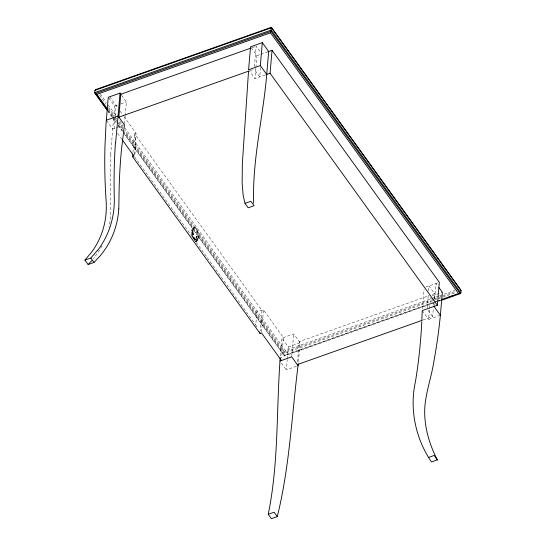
<?xml version="1.0" encoding="UTF-8"?>
<svg xmlns="http://www.w3.org/2000/svg" width="546" height="546" viewBox="0 0 546 546"><rect width="100%" height="100%" fill="white"/><g stroke="black" fill="none" stroke-linecap="round" stroke-linejoin="round"><path stroke-width="0.41" stroke-dasharray="2.73 2.05" d="M195.857 241.352L195.263 241.564L196.737 241.039L194.335 238.875C193.025 235.381 191.66 230.726 193.966 227.409L194.895 227.15C198.642 230.016 199.727 236.841 197.379 240.888L195.857 241.352L195.154 241.032L193.148 237.599L192.561 237.803L191.748 234.289L191.714 229.941L192.308 229.736L193.612 231.552M194.26 227.3L193.332 228.951L192.991 233.183L193.386 236.165L192.799 236.37L192.308 229.736M193.12 234.698L192.533 234.903L192.52 231.054L191.714 229.941M193.966 227.409L194.601 227.252C198.348 230.125 199.427 236.95 197.086 240.991L197.379 240.888M110.688 154.545L113.534 118.857M113.609 118.004L114.626 106.108L108.258 97.27M115.151 116.639L114.134 128.535L115.131 129.914M115.226 115.786L116.1 105.59M125.157 116.387L124.433 124.884L112.66 129.054L106.286 120.216M125.232 115.534L126.399 101.938L121.007 94.458M132.944 152.423L134.541 133.729L136.015 133.204L124.065 116.632M134.193 154.45L136.015 133.204M134.896 154.593L135.865 143.257L134.541 133.729L261.998 310.476L260.251 330.869M196.335 236.343L195.734 239.339L194.82 239.953L193.946 239.298L195.884 239.633L196.649 238.254L196.922 236.138L196.335 236.343L197.133 237.455L196.833 239.755L195.905 241.407M193.55 238.622L194.137 238.411L195.024 240.049L196.444 241.141L197.42 239.551L197.72 237.244L197.133 237.455M254.416 66.626L256.163 46.226L260.811 52.675M265.315 74.938L254.955 78.61L255.828 68.414M255.903 67.567L256.927 55.672L250.553 46.833M260.572 67.561L259.773 76.904L254.197 69.171M256.838 327.054L255.767 324.931L256.948 311.165L263.472 309.951L283.388 337.571L281.64 357.964M261.575 332.05L263.472 309.951M280.385 355.937L281.913 338.09L293.687 333.92L300.054 342.758L298.239 364.005M296.519 366.257L286.322 369.874L287.196 359.678M287.271 358.824L288.288 346.928L281.913 338.09M291.721 356.866L293.687 333.92M297.515 362.046L299.263 341.653L428.999 295.666M422.392 308.893L424.065 289.353M427.129 308.04L428.296 294.444M428.59 291.045L429.026 285.94L435.401 294.779M440.383 315.26L428.617 319.43L429.49 309.234M429.565 308.388L430.514 297.338M423.027 320.024L432.637 316.619L433.36 308.121M433.654 304.723L433.872 302.177M434.166 298.778L434.602 293.673L429.798 295.379M434.015 306.422L434.302 303.023M434.671 298.771L435.981 283.476L437.94 286.2M438.807 296.055L285.312 350.471L284.432 355.992L433.742 303.064M433.592 302.354L284.916 355.057L284.432 355.992L124.119 133.674M93.462 258.674L94.533 257.419M252.156 47.645L255.364 46.512M114.626 106.108L117.765 104.996M120.85 103.904L126.399 101.938M256.927 55.672L260.06 54.559M260.845 54.279L267.909 51.774M250.191 70.591L252.593 69.745M192.226 230.651L191.639 230.862L192.438 231.968L193.025 231.763L193.107 230.842L192.52 231.054M191.598 232.5L192.192 232.296M192.779 232.084L194.635 238.773M192.404 233.388L192.991 233.183M191.748 234.289L192.342 234.077M192.076 236.097L192.663 235.886L193.154 237.647L194.028 237.285M196.847 237.053L196.253 237.264L197.058 238.37L197.645 238.165M196.062 238.465L196.649 238.254M198.526 237.851L196.922 236.138M194.362 239.742L194.949 239.537M195.734 239.339L196.321 239.134M194.82 239.953L195.884 239.633M196.833 239.755L197.42 239.551M196.444 240.793L197.031 240.588M425.778 287.094L439.325 282.296M288.288 346.928L300.054 342.758M432.152 295.932L442.356 292.315M439.612 295.775L454.879 290.363M433.285 299.338L284.78 351.979L124.959 130.351M434.084 299.051L438.097 297.625M438.902 297.345L442.11 296.205M442.915 295.918L455.76 291.366M432.985 300.621L284.534 353.242L124.884 131.845M433.783 300.334L456.251 292.369M434.398 302.075L436.807 301.215M437.612 300.935L440.827 299.795M436.8 301.494L284.343 355.542L124.188 133.449M437.599 301.208L440.813 300.075M438.561 301.358L440.963 300.505M427.989 310.176L432.637 316.619M248.587 69.779L254.955 78.61M422.242 310.592L428.617 319.43M109.726 96.751L117.595 107.658M120.086 111.111L123.567 115.943M100.3 93.919L106.286 102.218M108.279 104.982L115.759 115.356M119.751 120.884L122.741 125.034M124.741 127.805L285.312 350.471M99.57 95.141L106.04 104.115M108.531 107.569L114.503 115.854M115.001 116.544L116.496 118.612M118.987 122.065L122.966 127.593M108.415 109.016L113.404 115.929M115.404 118.7L117.895 122.161M118.393 122.85L122.884 129.074M108.388 110.265L112.872 116.482M113.377 117.178L116.366 121.328M116.864 122.017L122.85 130.317M123.348 131.006L284.916 355.057M107.719 110.613L113.206 118.223M113.704 118.919L116.202 122.379M118.195 125.143L123.683 132.753M107.692 110.893L111.671 116.414M112.169 117.11L116.155 122.632M118.141 125.389L122.127 130.917M117.615 133.367L121.601 138.889M134.685 157.023L255.767 324.931M281.422 363.076L286.322 369.874M110.852 154.586A1100.77 720.038 21.8 0 0 110.756 206.675A171.601 112.053 22.1 0 1 108.982 227.088M102.061 245.768A171.601 112.053 22.1 0 1 94.41 257.35"/><path stroke-width="0.82" d="M118.803 208.92L119.014 196.328A1110.987 743.782 22.5 0 1 121.389 150.484L124.433 124.884L118.059 116.045L120.024 93.1L108.258 97.27L106.02 123.997L104.941 146.765A1100.504 736.759 22.5 0 0 106.115 200.696A165.936 111.091 22.5 0 1 91.926 251.733L84.93 260.114L88.118 264.537L94.001 262.449L99.959 256.115A177.109 118.571 22.5 0 0 118.775 208.913M421.881 319.867L422.242 310.592L437.36 305.234L439.325 282.296L272.038 50.314L268.079 51.713M248.498 71.581L242.369 163.302L242.137 183.531L243.168 195.352L244.997 203.378L248.184 207.794L254.067 205.705L250.88 201.29L244.997 203.378M421.792 321.737C420.795 341.816 418.693 361.841 415.438 381.681C409.288 409.097 415.677 438.895 431.47 461.957L437.353 459.875C429.163 444.069 424.051 426.344 424.74 408.435C425.716 392.165 431.64 376.726 434.009 360.66C436.8 345.625 438.895 330.473 440.383 315.26L442.356 292.315L438.923 287.558M280.241 357.637C276.256 409.882 278.883 462.68 268.216 514.284L271.403 518.7L277.286 516.612C289.687 466.571 291.762 414.953 298.239 364.005M115.602 142.697L118.059 116.045L106.286 120.216M441.769 300.218L460.23 293.673L460.872 292.963L461.07 290.663L460.578 289.66L271.382 27.3L95.584 89.619L94.943 90.329L94.751 92.629L95.243 93.632L107.193 110.203M281.422 360.517L261.507 332.896L260.032 333.422L132.576 156.675L132.794 154.122M260.353 65.602L262.319 42.656L250.553 46.833L248.587 69.779L260.353 65.602L266.728 74.44C263.124 117.431 252.15 159.971 253.665 203.208M266.728 74.44L268.693 51.495L262.319 42.656M437.36 305.234L270.072 73.253L272.038 50.314M441.632 299.508L458.503 293.523L460.23 293.673L271.034 31.313L95.243 93.632L96.915 94.356L270.509 32.821L271.382 27.3L270.898 28.235M97.413 250.471L90.813 258.033L84.93 260.114M91.858 260.565L88.118 264.537M94.943 90.329L271.478 27.757L461.07 290.663M250.559 48.219L120.823 94.205L118.857 117.151L248.587 71.157M266.107 74.659L270.072 73.253M132.576 156.675L134.05 156.149L122.099 139.578M448.034 297.509L453.651 295.522M279.948 361.036L291.721 356.866L298.089 365.704M297.297 364.598L422.222 320.311M268.216 514.284L274.099 512.196L277.286 516.612M428.282 457.541L434.166 455.453L437.353 459.875M95.584 89.619L96.738 89.715M460.872 292.963L271.28 30.05L94.751 92.629L107.221 109.923M270.509 32.821L458.503 293.523M434.015 306.422L440.383 315.26M120.024 93.1L121.007 94.458M96.915 94.356L107.391 108.879M90.813 258.033L94.001 262.449M259.323 332.002L260.032 333.422M115.438 142.656A1100.77 753.46 23.3 0 0 114.271 197.092A171.601 117.649 23 0 1 97.536 250.539"/></g></svg>
